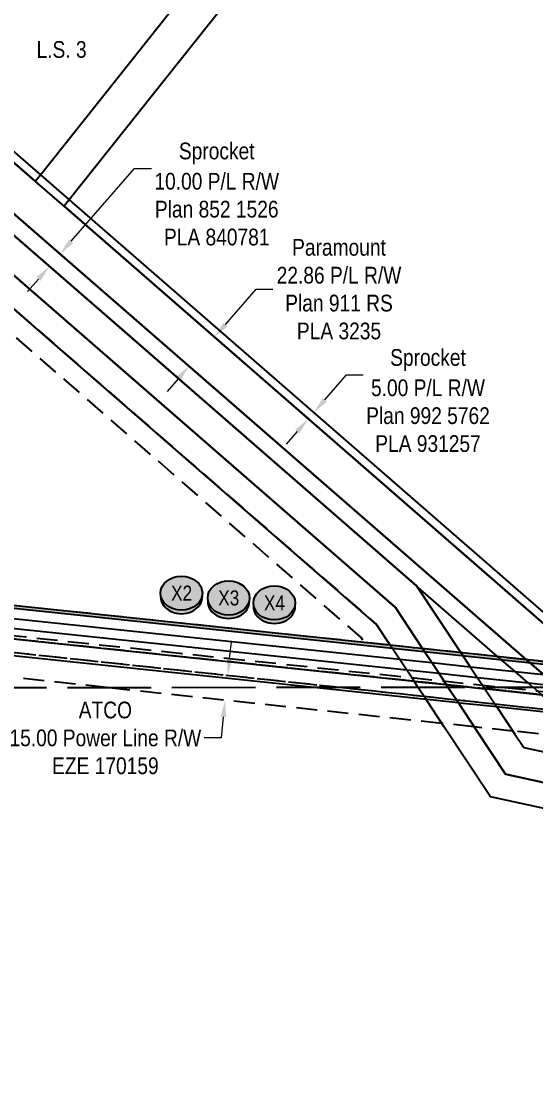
# Model space of a CAD drawing. Extents: x 506297 to 510567, y 6023715 to 6027460.
# Drawn here: x 506828 to 507135, y 6024506 to 6025141 of the extents above; entities that cross this region are included whole.
import ezdxf
from ezdxf.enums import TextEntityAlignment as Align

# ---------------------------------------------------------------- set-up
doc = ezdxf.new("R2010")
doc.units = 0
doc.header["$LTSCALE"] = 5
doc.header["$PDMODE"] = 34
doc.header["$PDSIZE"] = 0.05
for name, pattern in [('foc-ACCESSROAD', [3.75, 2.5, -1.25]), ('foc-FLOWLINE', [3.75, 2.5, -1.25]), ('foc-LSD', [8, 5, -3]), ('foc-UNSURVEYED', [12.5, 10, -2.5])]:
    doc.linetypes.add(name, pattern=pattern)
doc.layers.get('Defpoints').update_dxf_attribs({"color": 9})
for name, color, linetype in [('F-AR', 190, 'foc-ACCESSROAD'), ('F-EZE', 190, 'foc-FLOWLINE'), ('F-RW', 190, 'Continuous'), ('L-SECTION-LSD', 7, 'foc-LSD'), ('L-USEC', 7, 'foc-UNSURVEYED'), ('P-CROSSINGS', 250, 'Continuous'), ('P-PROPOSED', 10, 'Continuous')]:
    doc.layers.add(name, color=color, linetype=linetype)
doc.layers.add('F-EZE-T', color=190, linetype='Continuous', lineweight=9)
doc.layers.add('F-RW-T', color=190, linetype='Continuous', lineweight=9)
doc.styles.add('100L', font='ARIALN.TTF', dxfattribs={"height": 11})
doc.styles.add('80CG', font='ARIALN.TTF', dxfattribs={"height": 10})
doc.styles.add('Crossing', font='ARIALN.TTF', dxfattribs={"height": 10})
doc.dimstyles.new('Compass 5 000', dxfattribs={"dimscale": 5, "dimtxt": 9, "dimasz": 2, "dimexe": 0.2, "dimexo": 0.0625, "dimgap": 0.5, "dimtad": 0, "dimtih": 1, "dimtoh": 1, "dimzin": 0, "dimdsep": 46, "dimtxsty": '80CG', "dimcen": 0.1, "dimse1": 1, "dimse2": 1, "dimclrd": 256, "dimclrt": 256, "dimaunit": 1, "dimadec": 4, "dimazin": 0, "dimtfac": 0.06, "dimtofl": 0, "dimtmove": 0, "dimatfit": 1, "dimfxl": 0.2, "dimtolj": 1, "dimtzin": 0, "dimlwd": -1, "dimarcsym": 0})

# ---------------------------------------------------------------- blocks, each defined once
blk = doc.blocks.new('*D644')
at = {"layer": 'Defpoints', "color": 0, "transparency": 16777216}
for p in [(506951.48, 6024750.43), (506949.72, 6024735.53), (506949.88, 6024735.52)]:
    blk.add_point(p, dxfattribs=at)
at = {"layer": 'F-EZE-T', "transparency": 16777216}
for p, q in [((506952.38, 6024760.39), (506953.45, 6024770.34)), ((506948.66, 6024725.59), (506947.3, 6024712.94)), ((506947.3, 6024712.94), (506937.3, 6024712.94))]:
    blk.add_line(p, q, dxfattribs=at)
for points in [[(506950.73, 6024760.57), (506954.04, 6024760.22), (506951.32, 6024750.45)], [(506947, 6024725.77), (506950.31, 6024725.41), (506949.72, 6024735.53)]]:
    blk.add_solid(points, dxfattribs=at)
at = {"layer": 'F-EZE-T', "transparency": 16777216, "insert": (506878.16, 6024712.94), "char_height": 10, "attachment_point": 5, "style": '80CG'}
blk.add_mtext('\\A1;ATCO\\P15.00 Power Line R/W\\PEZE 170159', dxfattribs=at)
blk = doc.blocks.new('*D694')
at = {"layer": 'Defpoints', "color": 0, "transparency": 16777216}
for p in [(506851.17, 6025002.32), (506884.07, 6024973.69), (506877.6, 6024966.25)]:
    blk.add_point(p, dxfattribs=at)
at = {"layer": 'F-RW-T', "transparency": 16777216}
for p, q in [((506857.73, 6025009.87), (506895.63, 6025053.42)), ((506895.63, 6025053.42), (506905.63, 6025053.42)), ((506838.13, 6024987.34), (506831.57, 6024979.8))]:
    blk.add_line(p, q, dxfattribs=at)
for points in [[(506856.47, 6025010.96), (506858.99, 6025008.77), (506851.17, 6025002.32)], [(506836.87, 6024988.44), (506839.39, 6024986.25), (506844.7, 6024994.89)]]:
    blk.add_solid(points, dxfattribs=at)
at = {"layer": 'F-RW-T', "transparency": 16777216, "char_height": 10, "attachment_point": 5, "style": '80CG'}
for s, insert in [('\\A1;Sprocket', (506944.71, 6025062.39)), ('\\A1;10.00 P/L R/W\\PPlan 852 1526\\PPLA 840781', (506944.71, 6025029.04))]:
    blk.add_mtext(s, dxfattribs=dict(at, insert=insert))
blk = doc.blocks.new('*D697')
at = {"layer": 'Defpoints', "color": 0, "transparency": 16777216}
for p in [(507002.73, 6024907.5), (507002.43, 6024901.09), (507005.73, 6024904.89)]:
    blk.add_point(p, dxfattribs=at)
at = {"layer": 'F-RW-T', "transparency": 16777216}
for p, q in [((507009.3, 6024915.04), (507022.28, 6024929.96)), ((507022.28, 6024929.96), (507032.28, 6024929.96)), ((506992.86, 6024896.16), (506986.3, 6024888.61))]:
    blk.add_line(p, q, dxfattribs=at)
for points in [[(507008.04, 6024916.14), (507010.56, 6024913.95), (507002.73, 6024907.5)], [(506991.61, 6024897.25), (506994.12, 6024895.06), (506999.43, 6024903.7)]]:
    blk.add_solid(points, dxfattribs=at)
at = {"layer": 'F-RW-T', "transparency": 16777216, "char_height": 10, "attachment_point": 5, "style": '80CG'}
for s, insert in [('\\A1;Sprocket', (507070.98, 6024938.94)), ('\\A1;5.00 P/L R/W\\PPlan 992 5762\\PPLA 931257', (507070.98, 6024905.58))]:
    blk.add_mtext(s, dxfattribs=dict(at, insert=insert))
blk = doc.blocks.new('xing2')
h = blk.add_hatch(color=50)
h.dxf.hatch_style = 1
edge = h.paths.add_edge_path()
edge.add_ellipse((0, 0), major_axis=(-12.5, 0), ratio=0.816297, start_angle=0, end_angle=360)
h = blk.add_hatch(color=250)
h.dxf.hatch_style = 1
edge = h.paths.add_edge_path()
edge.add_ellipse((0, -2.05), major_axis=(-12.5, 0), ratio=0.816297, start_angle=0, end_angle=180)
edge.add_line((12.5, -2.05), (12.5, 0))
edge.add_ellipse((0, 0), major_axis=(-12.5, 0), ratio=0.816297, start_angle=0, end_angle=180, ccw=False)
edge.add_line((-12.5, 0), (-12.5, -2.05))
at = {"color": 250}
blk.add_ellipse((0, 0), major_axis=(-12.5, 0), ratio=0.816297, dxfattribs=at)
blk.add_ellipse((0, -2.05), major_axis=(-12.5, 0), ratio=0.816297, start_param=0, end_param=3.141593, dxfattribs=at)
at = {"color": 250, "style": 'Crossing'}
blk.add_attdef('CROSSING', text='', height=9, dxfattribs=at).set_placement((0.09, 0.02), align=Align.MIDDLE_CENTER)
at = {"color": 250, "style": 'Crossing', "flags": 1}
for tag, p in [('OWNER', (0.09, -12.49)), ('DESCRIPTION', (0.09, -25.77)), ('LOCATION', (0.09, -39.3)), ('DWG_REF', (0.09, -52.84))]:
    blk.add_attdef(tag, text='', height=9, dxfattribs=at).set_placement(p, align=Align.MIDDLE_CENTER)
blk = doc.blocks.new('*D712')
at = {"layer": 'Defpoints', "color": 0, "transparency": 16777216}
for p in [(506943.26, 6024952.61), (506943.3, 6024952.57), (506928.19, 6024935.3)]:
    blk.add_point(p, dxfattribs=at)
at = {"layer": 'F-RW-T', "transparency": 16777216}
for p, q in [((506949.87, 6024960.11), (506968.25, 6024981.22)), ((506968.25, 6024981.22), (506978.25, 6024981.22)), ((506921.66, 6024927.72), (506915.1, 6024920.18))]:
    blk.add_line(p, q, dxfattribs=at)
for points in [[(506948.61, 6024961.21), (506951.13, 6024959.02), (506943.3, 6024952.57)], [(506920.41, 6024928.82), (506922.92, 6024926.63), (506928.23, 6024935.26)]]:
    blk.add_solid(points, dxfattribs=at)
at = {"layer": 'F-RW-T', "transparency": 16777216, "insert": (507017.79, 6024981.22), "char_height": 10, "attachment_point": 5, "style": '80CG'}
blk.add_mtext('\\A1;Paramount\\P22.86 P/L R/W\\PPlan 911 RS\\PPLA 3235', dxfattribs=at)

msp = doc.modelspace()

# ---------------------------------------------------------------- hatches: boundary and pattern name
at = {"layer": 'P-PROPOSED'}
h = msp.add_hatch(color=256, dxfattribs=at)
h.dxf.hatch_style = 1
h.paths.add_polyline_path([(509796.698, 6025124.527), (509798.696, 6025124.61), (509805.309, 6024966.707), (509219.186, 6024967.917), (509196.95, 6025010.856), (509103.819, 6025021.614), (508388.141, 6025021.346), (508401.756, 6025052.16), (508410.85, 6025071.086), (508386.117, 6025081.058), (508383.037, 6025074.928), (508367.894, 6025041.386), (508354.157, 6025007.243), (508341.849, 6024972.559), (508331.383, 6024938.672), (508319.403, 6024890.784), (508316.32, 6024878.461), (508315.682, 6024875.195), (508313.813, 6024865.993), (508283.743, 6024862.095), (508261.055, 6024862.122), (508222.408, 6024850.062), (508215.675, 6024815.476), (508203.86, 6024792.537), (508168.8, 6024793.203), (508126.202, 6024809.837), (508061.096, 6024814.559), (508031.539, 6024813.166), (508019.853, 6024796.262), (508005.566, 6024684.375), (508005.545, 6024666.967), (507726.437, 6024696.458), (507559.269, 6024714.128), (507469.846, 6024722.293), (507449.75, 6024724.245), (507446.733, 6024724.556), (507387.581, 6024730.797), (507285.493, 6024741.568), (507032.596, 6024768.25), (506559.699, 6024818.158), (506559.909, 6024820.147), (507032.806, 6024770.239), (507285.703, 6024743.556), (507387.791, 6024732.786), (507446.941, 6024726.546), (507449.949, 6024726.235), (507470.033, 6024724.284), (507559.465, 6024716.119), (507726.647, 6024698.447), (508003.547, 6024669.189), (508003.566, 6024684.503), (508017.942, 6024797.015), (508030.456, 6024815.117), (508061.122, 6024816.562), (508126.648, 6024811.81), (508169.195, 6024795.196), (508202.653, 6024794.56), (508213.766, 6024816.138), (508220.672, 6024851.616), (508260.751, 6024864.122), (508283.615, 6024864.095), (508312.137, 6024867.793), (508313.721, 6024875.586), (508314.367, 6024878.896), (508317.462, 6024891.269), (508329.456, 6024939.21), (508339.951, 6024973.189), (508352.286, 6025007.951), (508366.054, 6025042.171), (508381.231, 6025075.789), (508385.156, 6025083.602), (508413.577, 6025072.143), (508403.572, 6025051.323), (508391.211, 6025023.347), (509103.934, 6025023.614), (509198.237, 6025012.721), (509220.404, 6024969.915), (509803.224, 6024968.712)])

# ---------------------------------------------------------------- linework, layer by layer
at = {"layer": 'F-AR', "flags": 128}
msp.add_lwpolyline([(506668.107, 6025104.633), (507040.134, 6024780.89), (507048.346, 6024768.516), (507032.806, 6024770.244), (507031.037, 6024772.921), (506637.618, 6025115.275), (506645.487, 6025124.315), (506663.671, 6025108.493), (506668.107, 6025104.633)], close=True, dxfattribs=at)
at = {"layer": 'F-AR', "color": 160, "flags": 128}
for points in [[(506297.696, 6024847.818), (506559.909, 6024820.147), (506558.007, 6024802.123), (507451.254, 6024707.863), (507467.12, 6024702.531), (508298.009, 6024614.723), (508299.647, 6023754.853)], [(508297.648, 6023754.857), (508296.013, 6024612.923), (507466.691, 6024700.566), (507450.825, 6024705.898), (506555.809, 6024800.345), (506557.711, 6024818.369), (506297.698, 6024845.807)]]:
    msp.add_lwpolyline(points, dxfattribs=at)
at = {"layer": 'F-AR', "flags": 128}
msp.add_lwpolyline([(506297.696, 6024847.818), (506397.712, 6024837.264), (506427.875, 6024834.081), (507032.806, 6024770.239), (507048.347, 6024768.542), (507067.558, 6024766.57), (507090.453, 6024764.155), (507112.618, 6024761.753), (507129.922, 6024759.856), (507169.525, 6024755.663), (507178.205, 6024754.842), (507219.769, 6024750.516), (507285.703, 6024743.556), (507387.791, 6024732.786), (507402.851, 6024731.196), (507416.299, 6024729.777), (507417.91, 6024729.608), (507422.897, 6024729.083), (507429.871, 6024728.346), (507431.338, 6024728.191), (507434.912, 6024727.814), (507446.941, 6024726.546), (507449.949, 6024726.235), (507450.825, 6024705.898), (507435.739, 6024707.49), (507430.713, 6024708.019), (507426.581, 6024708.456), (507423.673, 6024708.764), (507418.678, 6024709.29), (507411.541, 6024710.042), (507403.551, 6024710.886), (507401.799, 6024711.07), (507386.888, 6024712.644), (507219.8, 6024730.277), (507210.07, 6024731.28), (507199.996, 6024732.276), (507156.386, 6024736.847), (507139.095, 6024738.749), (507106.13, 6024742.271), (507104.934, 6024742.398), (507095.889, 6024743.355), (507082.71, 6024744.743), (507081.935, 6024744.825), (507063.202, 6024746.8), (507062.63, 6024746.86), (506656.919, 6024789.668), (506626.574, 6024792.868), (506427.904, 6024813.842), (506397.74, 6024817.025), (506297.724, 6024827.579)], dxfattribs=at)
at = {"layer": 'F-EZE', "flags": 128}
msp.add_lwpolyline([(506297.734, 6024820.47), (506397.751, 6024809.756), (506427.914, 6024806.524), (506626.097, 6024785.286), (506656.44, 6024782.035), (507018.375, 6024743.27), (507068.556, 6024737.896), (507087.885, 6024735.826), (507110.954, 6024733.355), (507138.525, 6024730.401), (507149.975, 6024729.176), (507167.813, 6024727.267), (507213.486, 6024722.379), (507219.814, 6024721.702), (507223.602, 6024721.296), (507384.284, 6024704.1), (507399.193, 6024702.505), (507400.016, 6024702.416), (507400.982, 6024704.098), (507404.857, 6024710.748), (507406.439, 6024713.471), (507415.935, 6024729.815), (507417.804, 6024733.032), (507422.547, 6024741.196), (507424.002, 6024743.694), (507429.129, 6024752.524), (507433.934, 6024760.795), (507445.287, 6024780.276), (507446.171, 6024751.986), (507441.367, 6024743.711), (507434.776, 6024732.373), (507432.288, 6024728.09), (507423.448, 6024712.875), (507421.209, 6024709.025), (507418.931, 6024705.102), (507417.35, 6024702.38), (507416.355, 6024700.668), (507419.218, 6024700.361), (507424.208, 6024699.827), (507436.271, 6024698.537), (507439.104, 6024698.234), (507467.004, 6024695.293), (507514.016, 6024690.196), (507526.476, 6024688.901), (507529.721, 6024688.587), (507541.413, 6024687.456), (507556.49, 6024685.971), (508021.797, 6024636.852), (508051.961, 6024633.674), (508121.815, 6024626.314)], dxfattribs=at)
at = {"layer": 'F-EZE'}
for points in [[(506656.44, 6024782.035), (507018.375, 6024743.27), (507068.556, 6024737.896), (507087.885, 6024735.826), (507110.954, 6024733.355), (507138.525, 6024730.401)], [(507136.927, 6024715.481), (507121.768, 6024717.105), (507098.622, 6024719.583), (507079.294, 6024721.653), (506878.898, 6024743.12), (506655.499, 6024767.048)]]:
    msp.add_lwpolyline(points, dxfattribs=at)
at = {"layer": 'F-RW'}
for points in [[(506296.791, 6025484.811), (506324.028, 6025461.078), (506350.775, 6025424.421), (506368.139, 6025409.399), (506385.587, 6025394.213), (506396.934, 6025384.344), (506427.13, 6025358.062), (506662.672, 6025153.044), (506685.309, 6025133.348), (506892.717, 6024953.12), (507064.056, 6024803.821), (507090.45, 6024764.161), (507096.161, 6024755.581), (507100.547, 6024748.989), (507104.291, 6024743.363), (507104.933, 6024742.399), (507112.178, 6024731.516), (507122.972, 6024715.295), (507128.318, 6024707.263), (507200.074, 6024691.646), (507219.885, 6024677.113), (507405.4, 6024542.464), (507424.655, 6024511.162), (507439.706, 6024486.749)], [(507477.603, 6024502.612), (507465.073, 6024511.708), (507454.353, 6024519.491), (507446.702, 6024525.046), (507436.568, 6024532.405), (507434.137, 6024534.17), (507420.352, 6024544.164), (507403.642, 6024556.279), (507219.866, 6024689.524), (507194.772, 6024707.719), (507170.791, 6024725.11), (507164.487, 6024729.675), (507156.382, 6024736.745), (507148.833, 6024743.413), (507148.367, 6024743.782), (507140.033, 6024750.954), (507129.919, 6024759.757), (506427.111, 6025371.333), (506396.915, 6025397.61), (506390.958, 6025402.794), (506385.587, 6025394.213), (506375.926, 6025378.773), (506367.868, 6025365.895), (506297.12, 6025252.839)], [(506427.068, 6025401.679), (506836.213, 6025045.804), (506839.317, 6025049.708), (507027.298, 6025286.131)], [(507056.511, 6025286.162), (506856.576, 6025034.701), (506853.471, 6025030.796), (507169.522, 6024755.588)], [(506677.952, 6025115.951), (507051.461, 6024790.921), (507067.556, 6024766.576), (507073.225, 6024758.001), (507077.58, 6024751.412), (507081.934, 6024744.826), (507082.915, 6024743.34), (507089.126, 6024733.949), (507099.843, 6024717.736), (507117.37, 6024691.224), (507192.555, 6024674.861), (507219.921, 6024654.846), (507391.751, 6024530.233), (507411.138, 6024498.787)], [(507411.138, 6024498.787), (507391.751, 6024530.233), (507219.921, 6024654.846), (507192.555, 6024674.861), (507117.37, 6024691.224), (507099.843, 6024717.736), (507089.126, 6024733.949), (507082.915, 6024743.34), (507081.934, 6024744.826), (507077.58, 6024751.413), (507073.225, 6024758.001), (507067.556, 6024766.576), (507051.461, 6024790.921), (506677.952, 6025115.951)], [(507415.04, 6024463.877), (507380.538, 6024519.836), (507219.95, 6024636.288), (507186.29, 6024660.874), (507108.247, 6024677.859), (507080.537, 6024719.773), (507069.82, 6024735.985), (507064.969, 6024743.32), (507062.629, 6024746.862), (507058.274, 6024753.448), (507053.919, 6024760.037), (507048.346, 6024768.516), (507040.134, 6024780.89), (506668.107, 6025104.633)], [(506658.199, 6024801.802), (507053.919, 6024760.037), (507073.225, 6024758), (507096.161, 6024755.581), (507123.043, 6024752.707), (507140.033, 6024750.954), (507180.226, 6024746.573), (507190.31, 6024745.625), (507210.86, 6024743.483), (507219.781, 6024742.541), (507219.791, 6024736.408), (507199.812, 6024738.517), (507189.757, 6024739.577), (507153.355, 6024743.419), (507148.367, 6024743.782), (507131.056, 6024745.727), (507100.547, 6024748.989), (507077.58, 6024751.411), (507058.274, 6024753.448), (506657.559, 6024795.739)], [(506656.92, 6024789.676), (507062.629, 6024746.862), (507063.202, 6024746.801), (507081.934, 6024744.826), (507082.71, 6024744.744), (507095.889, 6024743.354), (507104.933, 6024742.399), (507106.13, 6024742.273), (507139.093, 6024738.69)], [(506656.92, 6024789.676), (507062.629, 6024746.862), (507063.202, 6024746.801), (507081.934, 6024744.826), (507082.71, 6024744.744), (507095.889, 6024743.354), (507104.933, 6024742.399), (507106.13, 6024742.273), (507139.093, 6024738.69)], [(507152.306, 6024727.138), (507113.505, 6024731.375), (507112.178, 6024731.516), (507090.083, 6024733.846), (507089.126, 6024733.949), (507070.574, 6024735.906), (507069.82, 6024735.985), (507001.016, 6024743.25), (506656.288, 6024779.624)], [(507152.306, 6024727.138), (507113.505, 6024731.375), (507112.178, 6024731.516), (507090.083, 6024733.846), (507089.126, 6024733.949), (507070.574, 6024735.906), (507069.82, 6024735.985), (507001.016, 6024743.25), (506656.288, 6024779.624)]]:
    msp.add_lwpolyline(points, dxfattribs=at)
at = {"layer": 'L-USEC'}
msp.add_line((506417.963, 6024742.655), (507219.78, 6024743.493), dxfattribs=at)
at = {"layer": 'P-PROPOSED', "flags": 128}
msp.add_lwpolyline([(507726.437, 6024696.458), (507559.269, 6024714.128), (507469.846, 6024722.293), (507449.75, 6024724.245), (507446.733, 6024724.556), (507387.581, 6024730.797), (507285.493, 6024741.568), (507032.596, 6024768.25), (506559.699, 6024818.158), (506559.909, 6024820.147), (507032.806, 6024770.239), (507285.703, 6024743.556), (507387.791, 6024732.786), (507446.941, 6024726.546), (507449.949, 6024726.235), (507470.033, 6024724.284), (507559.465, 6024716.119), (507726.647, 6024698.447)], dxfattribs=at)

# ---------------------------------------------------------------- block references
at = {"layer": 'P-CROSSINGS'}
for p, values in [((506923.638, 6024799.517), {'CROSSING': 'X2'}), ((506951.806, 6024796.661), {'CROSSING': 'X3'}), ((506979.126, 6024793.686), {'CROSSING': 'X4'})]:
    msp.add_blockref('xing2', p, dxfattribs=at).add_auto_attribs(values)

# ---------------------------------------------------------------- dimensions: what is measured, and where the dimension line sits
at = {"layer": 'F-EZE-T'}
dim = msp.add_linear_dim(base=(506949.721, 6024735.533), p1=(506951.478, 6024750.435), p2=(506949.88, 6024735.516), angle=263.885801, text='ATCO\\P15.00 Power Line R/W\\PEZE 170159', dimstyle='Compass 5 000', dxfattribs=at)
dim.commit()
dim.dimension.update_dxf_attribs({"geometry": '*D644', "text_midpoint": (506878.163, 6024712.936), "dimtype": 161})
at = {"layer": 'F-RW-T'}
for base, p1, p2, angle, text, picture, middle in [((506851.167, 6025002.324), (506877.603, 6024966.254), (506884.073, 6024973.689), 48.970509, 'Sprocket\\X10.00 P/L R/W\\PPlan 852 1526\\PPLA 840781', '*D694', (506944.708, 6025053.415)), ((507002.733, 6024907.498), (507002.428, 6024901.089), (507005.733, 6024904.887), 48.966519, 'Sprocket\\X5.00 P/L R/W\\PPlan 992 5762\\PPLA 931257', '*D697', (507070.983, 6024929.961))]:
    dim = msp.add_linear_dim(base=base, p1=p1, p2=p2, angle=angle, text=text, dimstyle='Compass 5 000', dxfattribs=at)
    dim.commit()
    dim.dimension.update_dxf_attribs({"geometry": picture, "text_midpoint": middle, "dimtype": 161})
at = {"layer": 'F-RW-T', "color": 2}
dim = msp.add_linear_dim(base=(506943.303, 6024952.573), p1=(506928.189, 6024935.3), p2=(506943.261, 6024952.61), angle=48.951634, text='Paramount\\P22.86 P/L R/W\\PPlan 911 RS\\PPLA 3235', dimstyle='Compass 5 000', dxfattribs=at)
dim.commit()
dim.dimension.update_dxf_attribs({"geometry": '*D712', "text_midpoint": (507017.788, 6024981.224), "dimtype": 161})

# ---------------------------------------------------------------- next in the draw order: texts
at = {"layer": 'L-SECTION-LSD', "insert": (506837.005, 6025129.552), "char_height": 10, "attachment_point": 1, "rotation": 0.059956, "style": '100L', "bg_fill": 3, "box_fill_scale": 1.5, "bg_fill_color": 256, "bg_fill_transparency": 0}
msp.add_mtext_dynamic_manual_height_columns('L.S. 3', width=30.37591, gutter_width=55, heights=[0], dxfattribs=at)

# ---------------------------------------------------------------- next in the draw order: linework, layer by layer
at = {"layer": 'F-RW'}
for points in [[(506427.059, 6025408.287), (506839.317, 6025049.708), (506856.576, 6025034.701), (507178.203, 6024754.785)], [(507477.603, 6024502.612), (507465.073, 6024511.708), (507454.353, 6024519.491), (507446.702, 6024525.046), (507436.568, 6024532.405), (507434.137, 6024534.17), (507420.352, 6024544.164), (507403.642, 6024556.279), (507219.866, 6024689.524), (507194.772, 6024707.719), (507170.791, 6024725.11), (507164.487, 6024729.675), (507156.382, 6024736.745), (507148.833, 6024743.413), (507148.367, 6024743.782), (507140.033, 6024750.954), (507129.919, 6024759.757), (506427.111, 6025371.333), (506396.915, 6025397.61), (506390.958, 6025402.794), (506385.587, 6025394.213), (506375.926, 6025378.773), (506367.868, 6025365.895), (506297.12, 6025252.839)], [(507169.522, 6024755.588), (506853.471, 6025030.796), (506836.213, 6025045.804), (506427.068, 6025401.679)], [(506427.068, 6025401.679), (506836.213, 6025045.804), (506839.317, 6025049.708), (507027.298, 6025286.131)], [(506427.111, 6025371.333), (507129.919, 6024759.757), (507140.033, 6024750.954), (507148.366, 6024743.75), (507148.833, 6024743.413), (507156.382, 6024736.745), (507164.487, 6024729.675), (507170.791, 6024725.11), (507194.772, 6024707.719), (507219.866, 6024689.524), (507403.642, 6024556.279), (507420.352, 6024544.164), (507434.137, 6024534.17), (507436.568, 6024532.405), (507446.702, 6024525.046), (507454.353, 6024519.491), (507465.073, 6024511.708), (507477.603, 6024502.612)], [(507056.511, 6025286.162), (506856.576, 6025034.701), (506853.471, 6025030.796), (507169.522, 6024755.588)], [(507465.436, 6024498.93), (507454.716, 6024506.709), (507446.937, 6024512.354), (507438.311, 6024518.613), (507422.154, 6024530.339), (507413.775, 6024536.42), (507405.4, 6024542.464), (507219.885, 6024677.113), (507200.074, 6024691.646), (507197.734, 6024693.186), (507174.815, 6024709.826), (507158.257, 6024721.847), (507152.306, 6024727.138), (507139.093, 6024738.69), (507133.823, 6024743.396), (507133.492, 6024743.396), (507131.054, 6024745.658), (507123.041, 6024752.648), (507112.614, 6024761.647), (507065.064, 6024802.944), (507064.056, 6024803.821), (506892.717, 6024953.12), (506685.309, 6025133.348)]]:
    msp.add_lwpolyline(points, dxfattribs=at)

doc.saveas('drawing.dxf')
